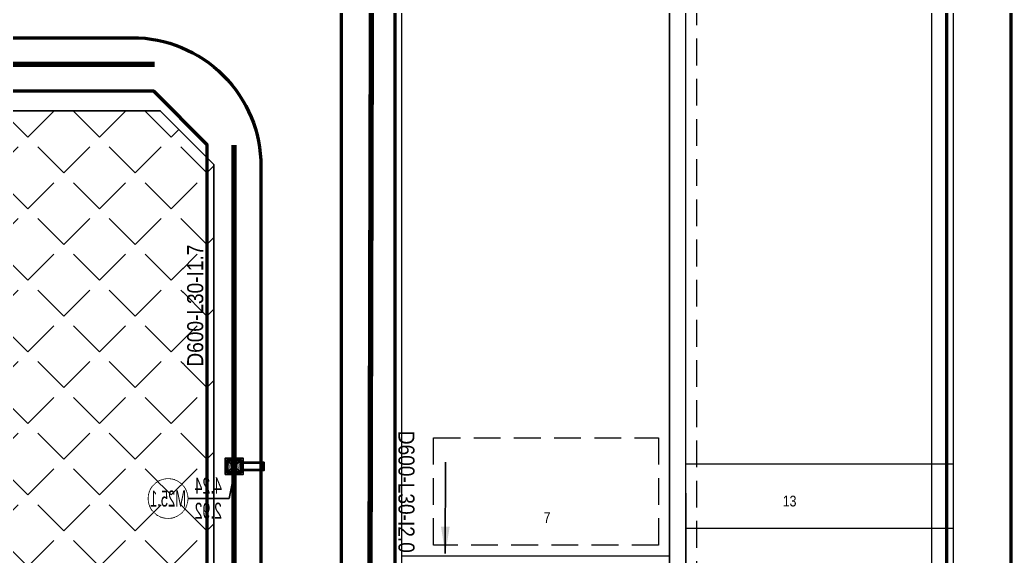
# Model space of a CAD drawing. Extents: x -2063571 to 559285, y 565862 to 1758715.
# Drawn here: x 558552.7 to 558645.2, y 1758456.2 to 1758506.3 of the extents above; entities that cross this region are included whole.
import ezdxf
from ezdxf.enums import TextEntityAlignment as Align

# ---------------------------------------------------------------- set-up
doc = ezdxf.new("R2010")
doc.units = 0
doc.header["$MEASUREMENT"] = 0
doc.set_wipeout_variables(frame=1)
for name, pattern in [('CENTER2', [1.125, 0.75, -0.125, 0.125, -0.125]), ('DASHED', [0.75, 0.5, -0.25]), ('DIVIDE2', [0.625, 0.25, -0.125, 0, -0.125, 0, -0.125]), ('HIDDEN', [0.375, 0.25, -0.125])]:
    doc.linetypes.add(name, pattern=pattern)
doc.layers.get('0').update_dxf_attribs({"linetype": 'CONTINUOUS'})
doc.layers.get('DEFPOINTS').update_dxf_attribs({"linetype": 'CONTINUOUS'})
for name, color, linetype, lineweight in [('11111111111111111', 251, 'CONTINUOUS', 0), ('1Duy CDDC', 4, 'CONTINUOUS', 5), ('1Duy CDMG', 3, 'CONTINUOUS', 5), ('1Duy TenGa', 6, 'CONTINUOUS', 5), ('chi gioi dg do', 14, 'CONTINUOUS', 0), ('CHIA LO', 40, 'CONTINUOUS', 0), ('DUONG CAT', 8, 'CONTINUOUS', 9), ('HACH', 9, 'CONTINUOUS', 5), ('Huong nuoc chay', 2, 'CONTINUOUS', 5), ('k-viahe', 6, 'CONTINUOUS', 15), ('KICH THUOC 1', 4, 'CONTINUOUS', 13), ('KT', 254, 'CONTINUOUS', 0), ('kt-sudungdat1', 6, 'CONTINUOUS', 15), ('Q-DUONGGT', 7, 'CONTINUOUS', 0)]:
    doc.layers.add(name, color=color, linetype=linetype, lineweight=lineweight)
for name, color, linetype in [('1Duy NetDong', 1, 'CONTINUOUS'), ('d600', 4, 'DIVIDE2'), ('GA D600', 4, 'CENTER2'), ('M35 X 500', 6, 'CONTINUOUS'), ('QHCT_Đất công cộng đơn vị ở', 1, 'CONTINUOUS'), ('ththep', 3, 'CONTINUOUS')]:
    doc.layers.add(name, color=color, linetype=linetype)
doc.styles.add('Arial', font='arial_2.ttf', dxfattribs={"width": 0.85})
doc.styles.add('chuv', font='')
doc.styles.add('GT_Text_Duan1', font='VHAVAN_1.TTF', dxfattribs={"width": 1.1, "height": 25})
doc.styles.get('chuv').set_extended_font_data('VNI-Helve-Condense')
doc.dimstyles.new('D300', dxfattribs={"dimtxt": 1.5, "dimasz": 3.5, "dimexe": 0.18, "dimexo": 0.0625, "dimgap": 0.2, "dimtad": 1, "dimdec": 0, "dimzin": 0, "dimdsep": 46, "dimtxsty": 'Arial', "dimcen": 0.09, "dimse1": 1, "dimse2": 1, "dimsd1": 1, "dimsd2": 1, "dimclrd": 2, "dimclrt": 256, "dimadec": 0, "dimazin": 0, "dimtfac": 1, "dimtdec": 0, "dimtofl": 0, "dimtmove": 2, "dimatfit": 3, "dimfxl": 1, "dimtfill": 1, "dimtfillclr": 256, "dimtolj": 1, "dimtzin": 0, "dimarcsym": 0})
doc.dimstyles.new('D600', dxfattribs={"dimtxt": 2.2, "dimasz": 3.5, "dimexe": 0.18, "dimexo": 0.0625, "dimgap": 0, "dimtad": 1, "dimdec": 0, "dimzin": 0, "dimdsep": 46, "dimtxsty": 'Arial', "dimcen": 0.09, "dimse1": 1, "dimse2": 1, "dimsd1": 1, "dimsd2": 1, "dimclrd": 2, "dimclrt": 256, "dimadec": 0, "dimazin": 0, "dimtfac": 1, "dimtdec": 0, "dimtofl": 0, "dimtmove": 2, "dimatfit": 3, "dimfxl": 1, "dimtfill": 1, "dimtfillclr": 256, "dimtolj": 1, "dimtzin": 0, "dimarcsym": 0})

# ---------------------------------------------------------------- blocks, each defined once
blk = doc.blocks.new('g 25')
at = {"layer": 'HACH'}
h = blk.add_hatch(dxfattribs=at)
h.set_pattern_fill('DOTS', color=1, scale=0.75, angle=474.36718, style=0)
h.set_pattern_definition([(114.3671788103, (-1831200.80478, -224170.26384), (-0.0523692889328, 0.0020098775898), [0, -0.046875])])
edge = h.paths.add_edge_path()
edge.add_line((0.596, 0.239), (-0.595, 0.239))
edge.add_line((-0.595, 0.239), (-0.595, 0.695))
edge.add_line((-0.595, 0.695), (0.596, 0.695))
edge.add_line((0.596, 0.695), (0.596, 0.239))
h = blk.add_hatch(dxfattribs=at)
h.set_pattern_fill('DOTS', color=1, scale=0.75, angle=474.36718, style=0)
h.set_pattern_definition([(114.3671788103, (-1831200.99731, -224169.83876), (-0.0523692889328, 0.0020098775898), [0, -0.046875])])
edge = h.paths.add_edge_path()
edge.add_line((0.596, -0.228), (-0.595, -0.228))
edge.add_line((-0.595, -0.228), (-0.595, 0.229))
edge.add_line((-0.595, 0.229), (0.596, 0.229))
edge.add_line((0.596, 0.229), (0.596, -0.228))
h = blk.add_hatch(dxfattribs=at)
h.set_pattern_fill('DOTS', color=1, scale=0.75, angle=474.36718, style=0)
h.set_pattern_definition([(114.3671788103, (-1831201.18984, -224169.413678), (-0.0523692889328, 0.0020098775898), [0, -0.046875])])
edge = h.paths.add_edge_path()
edge.add_line((0.596, -0.695), (-0.595, -0.695))
edge.add_line((-0.595, -0.695), (-0.595, -0.238))
edge.add_line((-0.595, -0.238), (0.596, -0.238))
edge.add_line((0.596, -0.238), (0.596, -0.695))
at = {"color": 1, "linetype": 'HIDDEN', "ltscale": 7.5}
for p, q in [((-0.304, -2.5), (-0.299, -0.6)), ((0.301, -2.5), (0.301, -0.6)), ((0.301, -2.7), (-0.299, -2.7))]:
    blk.add_line(p, q, dxfattribs=at)
blk.add_lwpolyline([(-0.499, 0.6), (-0.499, -0.6), (0.501, -0.6), (0.501, 0.6)], close=True, dxfattribs=at)
at = {"layer": 'DUONG CAT', "color": 1}
for points in [[(0.596, 0.695), (0.596, 0.239), (-0.595, 0.239), (-0.595, 0.695)], [(0.596, 0.229), (0.596, -0.228), (-0.595, -0.228), (-0.595, 0.229)], [(0.596, -0.238), (0.596, -0.695), (-0.595, -0.695), (-0.595, -0.238)]]:
    blk.add_lwpolyline(points, close=True, dxfattribs=at)
at = {"layer": 'KICH THUOC 1', "color": 1, "ltscale": 5}
for points in [[(-0.299, -2.7), (-0.279, -2.7), (-0.279, -2.55), (-0.299, -2.55)], [(-0.226, -2.7), (-0.206, -2.7), (-0.206, -2.55), (-0.226, -2.55)], [(-0.154, -2.7), (-0.134, -2.7), (-0.134, -2.55), (-0.154, -2.55)], [(-0.081, -2.7), (-0.061, -2.7), (-0.061, -2.55), (-0.081, -2.55)], [(-0.009, -2.7), (0.011, -2.7), (0.011, -2.55), (-0.009, -2.55)], [(0.064, -2.7), (0.084, -2.7), (0.084, -2.55), (0.064, -2.55)], [(0.136, -2.7), (0.156, -2.7), (0.156, -2.55), (0.136, -2.55)], [(0.209, -2.7), (0.229, -2.7), (0.229, -2.55), (0.209, -2.55)], [(0.281, -2.7), (0.301, -2.7), (0.301, -2.55), (0.281, -2.55)]]:
    blk.add_lwpolyline(points, close=True, dxfattribs=at)
at = {"layer": 'M35 X 500', "color": 1}
for p, q in [((0.601, 0.695), (-0.595, -0.695)), ((-0.399, -0.85), (-0.399, -2.5)), ((0.401, -0.85), (0.401, -2.5)), ((-0.399, -2.5), (-0.399, -2.8)), ((0.401, -2.5), (0.401, -2.8)), ((0.401, -2.8), (-0.399, -2.8))]:
    blk.add_line(p, q, dxfattribs=at)
for points in [[(-0.749, 0.85), (-0.749, -0.85), (0.751, -0.85), (0.751, 0.85)], [(-0.599, 0.7), (-0.599, -0.7), (0.601, -0.7), (0.601, 0.7)], [(0.401, -2.8), (0.401, -2.5), (-0.399, -2.5), (-0.399, -2.8)]]:
    blk.add_lwpolyline(points, close=True, dxfattribs=at)
at = {"layer": 'ththep', "color": 1, "ltscale": 5}
for p, q in [((-0.599, 0.234), (0.601, 0.234)), ((-0.595, 0.695), (0.596, -0.695)), ((-0.599, -0.233), (0.601, -0.233)), ((-0.599, -0.7), (0.601, -0.7))]:
    blk.add_line(p, q, dxfattribs=at)
blk = doc.blocks.new('*D315')
at = {"layer": 'DEFPOINTS', "color": 0, "linetype": 'CENTER2', "lineweight": 35, "transparency": 16777216}
for p in [(558572.723, 1758494.62), (558569.867, 1758464.622), (558572.723, 1758464.622)]:
    blk.add_point(p, dxfattribs=at)
at = {"layer": 'KT', "linetype": 'CENTER2', "transparency": 16777216, "insert": (558569.101, 1758479.621), "char_height": 1.5, "attachment_point": 5, "rotation": 89.99959, "style": 'Arial', "bg_fill": 3, "box_fill_scale": 1.25, "bg_fill_color": 256, "bg_fill_true_color": 13158600, "bg_fill_transparency": 0}
blk.add_mtext('\\A1;D600-L30-I1.7', dxfattribs=at)
blk = doc.blocks.new('*D316')
at = {"layer": 'DEFPOINTS', "color": 0, "linetype": 'CENTER2', "lineweight": 35, "transparency": 16777216}
for p in [(558572.723, 1758464.622), (558569.867, 1758434.622), (558572.723, 1758434.622)]:
    blk.add_point(p, dxfattribs=at)
at = {"layer": 'KT', "linetype": 'CENTER2', "transparency": 16777216, "insert": (558569.1, 1758449.622), "char_height": 1.5, "attachment_point": 5, "rotation": 89.99959, "style": 'Arial', "bg_fill": 3, "box_fill_scale": 1.25, "bg_fill_color": 256, "bg_fill_true_color": 13158600, "bg_fill_transparency": 0}
blk.add_mtext('\\A1;D600-L30-I1.7', dxfattribs=at)
blk = doc.blocks.new('*U226')
at = {"layer": '1Duy NetDong', "ltscale": 3}
blk.add_lwpolyline([(-3.717, -2.499), (-0.489, -2.489), (-0.489, -2.489), (0, 0)], dxfattribs=at)
at = {"layer": '1Duy NetDong', "ltscale": 0.2}
blk.add_lwpolyline([(-5.229, -4.02), (-5.324, -4.017), (-5.419, -4.009), (-5.513, -3.994), (-5.606, -3.974), (-5.697, -3.947), (-5.787, -3.915), (-5.874, -3.878), (-5.959, -3.835), (-6.042, -3.787), (-6.12, -3.733), (-6.196, -3.675), (-6.268, -3.612), (-6.335, -3.545), (-6.398, -3.474), (-6.457, -3.399), (-6.511, -3.32), (-6.559, -3.239), (-6.603, -3.154), (-6.641, -3.067), (-6.673, -2.977), (-6.7, -2.886), (-6.721, -2.793), (-6.737, -2.699), (-6.746, -2.604), (-6.749, -2.509), (-6.746, -2.414), (-6.738, -2.319), (-6.723, -2.225), (-6.703, -2.132), (-6.676, -2.04), (-6.644, -1.951), (-6.607, -1.863), (-6.564, -1.778), (-6.516, -1.696), (-6.462, -1.617), (-6.404, -1.542), (-6.341, -1.47), (-6.274, -1.402), (-6.203, -1.339), (-6.128, -1.281), (-6.049, -1.227), (-5.968, -1.178), (-5.883, -1.135), (-5.796, -1.097), (-5.706, -1.064), (-5.615, -1.037), (-5.522, -1.016), (-5.428, -1.001), (-5.333, -0.992), (-5.238, -0.988), (-5.143, -0.991), (-5.048, -1), (-4.954, -1.014), (-4.861, -1.035), (-4.769, -1.061), (-4.68, -1.093), (-4.592, -1.131), (-4.507, -1.174), (-4.425, -1.222), (-4.346, -1.275), (-4.271, -1.333), (-4.199, -1.396), (-4.131, -1.463), (-4.068, -1.534), (-4.01, -1.609), (-3.956, -1.688), (-3.907, -1.77), (-3.864, -1.855), (-3.826, -1.942), (-3.793, -2.031), (-3.766, -2.123), (-3.745, -2.216), (-3.73, -2.31), (-3.721, -2.404), (-3.717, -2.499), (-3.72, -2.595), (-3.729, -2.69), (-3.743, -2.784), (-3.764, -2.877), (-3.79, -2.968), (-3.822, -3.058), (-3.86, -3.145), (-3.903, -3.23), (-3.951, -3.312), (-4.004, -3.391), (-4.062, -3.467), (-4.125, -3.538), (-4.192, -3.606), (-4.263, -3.669), (-4.338, -3.728), (-4.417, -3.782), (-4.499, -3.83), (-4.584, -3.874), (-4.671, -3.912), (-4.76, -3.944), (-4.852, -3.971), (-4.945, -3.992), (-5.039, -4.007), (-5.133, -4.017)], close=True, dxfattribs=at)
at = {"layer": '1Duy CDDC', "ltscale": 3, "style": 'GT_Text_Duan1', "text_generation_flag": 2, "width": 0.65}
blk.add_attdef('DG', text='', height=1.25, rotation=0.17737, dxfattribs=at).set_placement((-2.102, -2.828), align=Align.TOP_CENTER)
at = {"layer": '1Duy CDMG', "ltscale": 0.2, "style": 'GT_Text_Duan1', "text_generation_flag": 2, "width": 0.65}
blk.add_attdef('MG', text='', height=1.25, rotation=0.17737, dxfattribs=at).set_placement((-2.103, -2.494), align=Align.BOTTOM_CENTER)
at = {"ltscale": 0.2}
blk.add_wipeout([(-5.229, -4.02), (-5.324, -4.017), (-5.419, -4.009), (-5.513, -3.994), (-5.606, -3.974), (-5.697, -3.947), (-5.787, -3.915), (-5.874, -3.878), (-5.959, -3.835), (-6.042, -3.787), (-6.12, -3.733), (-6.196, -3.675), (-6.268, -3.612), (-6.335, -3.545), (-6.398, -3.474), (-6.457, -3.399), (-6.511, -3.32), (-6.559, -3.239), (-6.603, -3.154), (-6.641, -3.067), (-6.673, -2.977), (-6.7, -2.886), (-6.721, -2.793), (-6.737, -2.699), (-6.746, -2.604), (-6.749, -2.509), (-6.746, -2.414), (-6.738, -2.319), (-6.723, -2.225), (-6.703, -2.132), (-6.676, -2.04), (-6.644, -1.951), (-6.607, -1.863), (-6.564, -1.778), (-6.516, -1.696), (-6.462, -1.617), (-6.404, -1.542), (-6.341, -1.47), (-6.274, -1.402), (-6.203, -1.339), (-6.128, -1.281), (-6.049, -1.227), (-5.968, -1.178), (-5.883, -1.135), (-5.796, -1.097), (-5.706, -1.064), (-5.615, -1.037), (-5.522, -1.016), (-5.428, -1.001), (-5.333, -0.992), (-5.238, -0.988), (-5.143, -0.991), (-5.048, -1), (-4.954, -1.014), (-4.861, -1.035), (-4.769, -1.061), (-4.68, -1.093), (-4.592, -1.131), (-4.507, -1.174), (-4.425, -1.222), (-4.346, -1.275), (-4.271, -1.333), (-4.199, -1.396), (-4.131, -1.463), (-4.068, -1.534), (-4.01, -1.609), (-3.956, -1.688), (-3.907, -1.77), (-3.864, -1.855), (-3.826, -1.942), (-3.793, -2.031), (-3.766, -2.123), (-3.745, -2.216), (-3.73, -2.31), (-3.721, -2.404), (-3.717, -2.499), (-3.72, -2.595), (-3.729, -2.69), (-3.743, -2.784), (-3.764, -2.877), (-3.79, -2.968), (-3.822, -3.058), (-3.86, -3.145), (-3.903, -3.23), (-3.951, -3.312), (-4.004, -3.391), (-4.062, -3.467), (-4.125, -3.538), (-4.192, -3.606), (-4.263, -3.669), (-4.338, -3.728), (-4.417, -3.782), (-4.499, -3.83), (-4.584, -3.874), (-4.671, -3.912), (-4.76, -3.944), (-4.852, -3.971), (-4.945, -3.992), (-5.039, -4.007), (-5.133, -4.017)], dxfattribs=at).dxf.layer = '1Duy NetDong'
at = {"layer": '1Duy TenGa', "ltscale": 3, "style": 'GT_Text_Duan1', "text_generation_flag": 2, "width": 0.6}
blk.add_attdef('TEN', text='', height=1.25, rotation=0.17737, dxfattribs=at).set_placement((-5.233, -2.504), align=Align.MIDDLE_CENTER)
blk = doc.blocks.new('*D300')
at = {"layer": 'DEFPOINTS', "color": 0, "linetype": 'CENTER2', "lineweight": 35, "transparency": 16777216}
for p in [(558585.217, 1758477.241), (558585.218, 1758447.253), (558588.022, 1758447.253)]:
    blk.add_point(p, dxfattribs=at)
at = {"layer": 'KT', "linetype": 'CENTER2', "transparency": 16777216, "insert": (558588.788, 1758462.247), "char_height": 1.5, "attachment_point": 5, "rotation": 270.00029, "style": 'Arial', "bg_fill": 3, "box_fill_scale": 1.25, "bg_fill_color": 256, "bg_fill_true_color": 13158600, "bg_fill_transparency": 0}
blk.add_mtext('\\A1;D600-L30-I2.0', dxfattribs=at)

msp = doc.modelspace()

# ---------------------------------------------------------------- linework, layer by layer
at = {"layer": 'chi gioi dg do', "color": 8, "linetype": 'DASHED', "ltscale": 5}
msp.add_line((558615.848, 1758538.283), (558615.848, 1758386.078), dxfattribs=at)
at = {"layer": 'chi gioi dg do', "color": 8, "ltscale": 2}
msp.add_lwpolyline([(558615.848, 1758386.078), (558634, 1758386.078), (558637.828, 1758389.907), (558637.828, 1758538.283)], dxfattribs=at)
at = {"layer": 'chi gioi dg do', "color": 8, "linetype": 'DASHED', "ltscale": 5}
msp.add_lwpolyline([(558591.328, 1758457.283), (558591.328, 1758467.283), (558612.328, 1758467.283), (558612.328, 1758457.283), (558591.328, 1758457.283)], dxfattribs=at)
at = {"layer": 'CHIA LO', "ltscale": 2}
for p, q in [((558639.828, 1758389.078, 0.7), (558639.828, 1758560.784, 0.7)), ((558613.328, 1758540.283), (558613.328, 1758384.078)), ((558614.848, 1758540.283), (558614.848, 1758384.078)), ((558639.827, 1758464.829), (558614.848, 1758464.829)), ((558639.827, 1758458.829), (558614.848, 1758458.829))]:
    msp.add_line(p, q, dxfattribs=at)
at = {"layer": 'd600', "color": 6, "linetype": 'DIVIDE2', "ltscale": 10, "const_width": 0.5}
for points in [[(558585.536, 1758510.515), (558585.25, 1758394.054), (558585.25, 1758394.054)], [(558572.721, 1758393.904), (558572.721, 1758494.621)]]:
    msp.add_lwpolyline(points, dxfattribs=at)
msp.add_lwpolyline([(558565.32, 1758502.131), (558519.064, 1758502.131, 0.136087), (558444.26, 1758481.387), (558408.803, 1758460.871)], format="xyb", dxfattribs=at)
at = {"layer": 'k-viahe', "ltscale": 2}
msp.add_lwpolyline([(558639.828, 1758540.283), (558614.848, 1758540.283), (558614.85, 1758384.078), (558634.828, 1758384.078), (558639.828, 1758389.078)], close=True, dxfattribs=at)
at = {"layer": 'Q-DUONGGT', "ltscale": 0.5}
msp.add_lwpolyline([(558645.217, 1758396.498), (558645.217, 1758561.607, 0.414214), (558633.217, 1758573.607), (558594.717, 1758573.607, 0.414214), (558582.717, 1758561.607), (558582.717, 1758392.901, 0.414216), (558594.717, 1758380.901), (558633.217, 1758380.901, 0.414211), (558645.217, 1758392.901), (558645.217, 1758394.99)], format="xyb", close=True, dxfattribs=at)

# ---------------------------------------------------------------- block references
at = {"layer": 'GA D600', "linetype": 'CENTER2', "rotation": 89.9999825354115}
msp.add_blockref('g 25', (558572.721, 1758464.621), dxfattribs=at)

# ---------------------------------------------------------------- texts
at = {"layer": 'kt-sudungdat1', "color": 8, "ltscale": 2, "style": 'chuv'}
for s, p in [('13', (558624.546, 1758461.385)), ('7', (558601.917, 1758459.839))]:
    msp.add_text(s, height=1, dxfattribs=at).set_placement(p, align=Align.MIDDLE)

# ---------------------------------------------------------------- leaders
at = {"layer": 'Huong nuoc chay'}
msp.add_leader([(558592.422, 1758456.505), (558592.447, 1758465.002)], dimstyle='D300', override={"dimasz": 2.5, "dimgap": 0.2, "dimtad": 0}, dxfattribs=at)

# ---------------------------------------------------------------- next in the draw order: dimensions: what is measured, and where the dimension line sits
at = {"layer": 'KT', "linetype": 'CENTER2'}
dim = msp.add_aligned_dim(p1=(558572.723, 1758494.62), p2=(558572.723, 1758464.622), distance=-2.856, dimstyle='D600', override={"dimtxt": 1.5, "dimpost": 'D600-L<>-I1.7'}, dxfattribs=at)
dim.commit()
dim.dimension.update_dxf_attribs({"geometry": '*D315', "text_midpoint": (558569.101, 1758479.621)})
dim = msp.add_linear_dim(base=(558588.022, 1758447.253), p1=(558585.217, 1758477.241), p2=(558585.218, 1758447.253), angle=90.00029, dimstyle='D600', override={"dimtxt": 1.5, "dimpost": 'D600-L<>-I2.0'}, dxfattribs=at)
dim.commit()
dim.dimension.update_dxf_attribs({"geometry": '*D300', "text_midpoint": (558588.788, 1758462.247)})

# ---------------------------------------------------------------- next in the draw order: linework, layer by layer
at = {"layer": '11111111111111111', "color": 6, "lineweight": 53}
msp.add_lwpolyline([(558645.217, 1758396.498), (558645.217, 1758561.607, 0.414214), (558633.217, 1758573.607), (558594.717, 1758573.607, 0.414214), (558582.717, 1758561.607), (558582.717, 1758392.901, 0.414216), (558594.717, 1758380.901), (558633.217, 1758380.901, 0.414211), (558645.217, 1758392.901), (558645.217, 1758394.99)], format="xyb", close=True, dxfattribs=at)
msp.add_lwpolyline([(558592.717, 1758386.901), (558634.217, 1758386.901), (558639.217, 1758391.901), (558639.217, 1758400.497), (558639.217, 1758563.607), (558634.217, 1758568.607), (558592.717, 1758568.607), (558587.717, 1758563.607), (558587.717, 1758391.901)], close=True, dxfattribs=at)
at = {"layer": 'CHIA LO', "ltscale": 2}
for p, q in [((558588.328, 1758561.784, 0.7), (558588.328, 1758389.078, 0.7)), ((558588.328, 1758456.283), (558613.328, 1758456.283))]:
    msp.add_line(p, q, dxfattribs=at)
at = {"layer": 'k-viahe', "ltscale": 2}
msp.add_lwpolyline([(558613.328, 1758540.283), (558588.328, 1758540.283), (558588.328, 1758389.078), (558593.328, 1758384.078), (558613.328, 1758384.078)], close=True, dxfattribs=at)

# ---------------------------------------------------------------- next in the draw order: dimensions: what is measured, and where the dimension line sits
at = {"layer": 'KT', "linetype": 'CENTER2'}
dim = msp.add_linear_dim(base=(558569.867, 1758434.622), p1=(558572.723, 1758464.622), p2=(558572.723, 1758434.622), angle=89.99959, dimstyle='D600', override={"dimtxt": 1.5, "dimpost": 'D600-L<>-I1.7'}, dxfattribs=at)
dim.commit()
dim.dimension.update_dxf_attribs({"geometry": '*D316', "text_midpoint": (558569.1, 1758449.622)})

# ---------------------------------------------------------------- next in the draw order: block references
at = {"layer": '1Duy NetDong', "xscale": 1.2000048000192, "yscale": 1.2000048000192, "zscale": 1.2000048000192}
msp.add_blockref('*U226', (558572.837, 1758464.624), dxfattribs=at).add_auto_attribs({'TEN': 'M25.1', 'DG': '2.92', 'MG': '4.24'})

# ---------------------------------------------------------------- next in the draw order: hatches: boundary and pattern name
at = {"layer": 'QHCT_Đất công cộng đơn vị ở'}
h = msp.add_hatch(dxfattribs=at)
h.set_pattern_fill('ANGLE', color=8, scale=0.676, angle=45, style=0)
h.set_pattern_definition([(45, (1080.85, 348.8946), (-3.338859226, 3.338859226), [3.43408, -1.28778]), (135, (1080.85, 348.8946), (-3.338859226, -3.338859226), [3.43408, -1.28778])])
edge = h.paths.add_edge_path()
edge.add_line((558570.832, 1758492.798), (558565.832, 1758497.798))
edge.add_line((558565.832, 1758497.798), (558519.105, 1758497.798))
edge.add_arc((558519.223, 1758356.867), 140.932, 90.048, 121.22675)
edge.add_line((558446.161, 1758477.381), (558427.736, 1758466.719))
edge.add_line((558427.736, 1758466.719), (558425.912, 1758459.887))
edge.add_line((558425.912, 1758459.887), (558434.518, 1758445.015))
edge.add_line((558434.518, 1758445.015), (558438.357, 1758438.381))
edge.add_arc((558444.415, 1758441.887), 7, 210.05484, 278.01345)
edge.add_arc((558454.313, 1758371.58), 64, 15.93898, 98.01345, ccw=False)
edge.add_arc((558522.584, 1758391.077), 7, 195.93898, 270.00053)
edge.add_line((558522.584, 1758384.077), (558565.832, 1758384.078))
edge.add_line((558565.832, 1758384.078), (558570.832, 1758389.078))
edge.add_line((558570.832, 1758389.078), (558570.832, 1758492.798))

# ---------------------------------------------------------------- next in the draw order: linework, layer by layer
at = {"color": 8, "ltscale": 2}
msp.add_lwpolyline([(558570.832, 1758492.798), (558565.832, 1758497.798), (558519.105, 1758497.798, 0.136889), (558446.161, 1758477.381), (558427.736, 1758466.719), (558425.912, 1758459.887), (558434.518, 1758445.015), (558438.357, 1758438.381, 0.305533), (558445.391, 1758434.955, -0.374255), (558515.853, 1758389.155, 0.334894), (558522.584, 1758384.077), (558565.832, 1758384.078), (558570.832, 1758389.078)], format="xyb", close=True, dxfattribs=at)
at = {"layer": '11111111111111111', "color": 1, "lineweight": 53}
msp.add_lwpolyline([(558529.633, 1758380.9), (558521.973, 1758380.9, -0.334894), (558510.434, 1758389.605, 0.374255), (558445.477, 1758431.826, -0.305533), (558433.418, 1758437.699), (558420.973, 1758459.206, -0.414214), (558424.621, 1758472.87), (558443.002, 1758483.506, -0.136802), (558518.492, 1758504.621), (558563.221, 1758504.621, -0.414214), (558575.221, 1758492.621), (558575.221, 1758392.9, -0.414211), (558563.221, 1758380.9), (558534.176, 1758380.9)], format="xyb", close=True, dxfattribs=at)
msp.add_lwpolyline([(558529.633, 1758380.9), (558521.973, 1758380.9, -0.334894), (558510.434, 1758389.605, 0.374255), (558445.477, 1758431.826, -0.305533), (558433.418, 1758437.699), (558420.973, 1758459.206, -0.414214), (558424.621, 1758472.87), (558443.002, 1758483.506, -0.136802), (558518.492, 1758504.621), (558563.221, 1758504.621, -0.414214), (558575.221, 1758492.621), (558575.221, 1758392.9, -0.414211), (558563.221, 1758380.9), (558534.176, 1758380.9)], format="xyb", close=True, dxfattribs=at)
msp.add_lwpolyline([(558563.221, 1758386.9), (558570.221, 1758393.901), (558570.221, 1758483.117), (558570.221, 1758494.621), (558565.221, 1758499.621), (558518.492, 1758499.621, 0.136892), (558445.55, 1758479.203), (558427.125, 1758468.542), (558425.301, 1758461.71), (558437.746, 1758440.203, 0.305533), (558444.78, 1758436.778, -0.370077), (558514.977, 1758391.879, 0.330818), (558521.679, 1758386.9), (558532.851, 1758386.9)], format="xyb", dxfattribs=at)
msp.add_lwpolyline([(558563.221, 1758386.9), (558570.221, 1758393.901), (558570.221, 1758483.117), (558570.221, 1758494.621), (558565.221, 1758499.621), (558518.492, 1758499.621, 0.136892), (558445.55, 1758479.203), (558427.125, 1758468.542), (558425.301, 1758461.71), (558437.746, 1758440.203, 0.305533), (558444.78, 1758436.778, -0.370077), (558514.977, 1758391.879, 0.330818), (558521.679, 1758386.9), (558532.851, 1758386.9)], format="xyb", dxfattribs=at)

doc.saveas('drawing.dxf')
